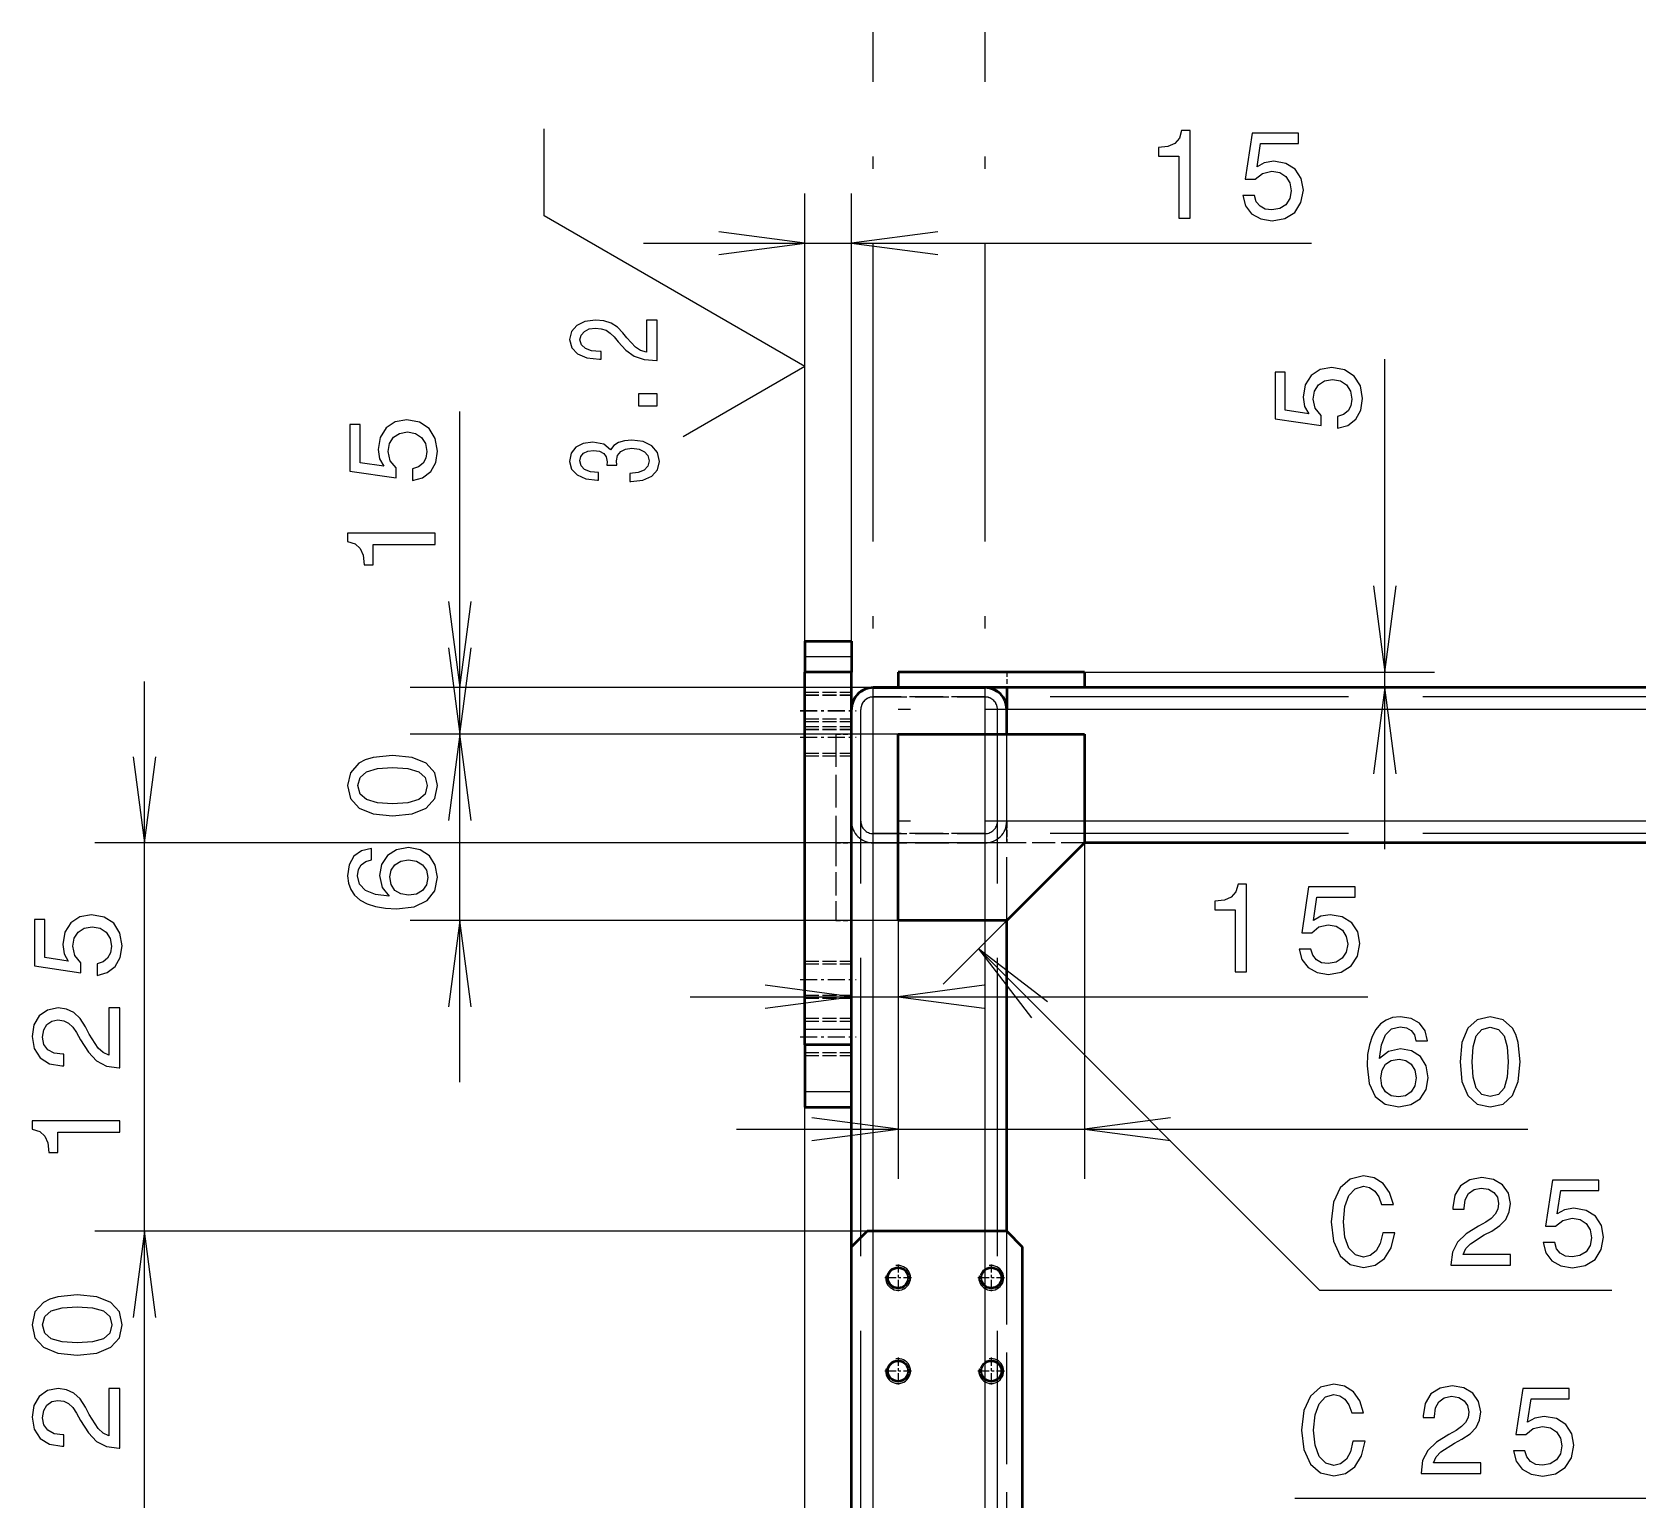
# Model space of a CAD drawing. Extents: x 0 to 1189, y 0 to 841.
# Drawn here: x 962.2 to 1026.9, y 670.5 to 729.6 of the extents above; entities that cross this region are included whole.
import ezdxf

# ---------------------------------------------------------------- set-up
doc = ezdxf.new("R2010")
doc.units = 0
doc.linetypes.add('DASHDOT', pattern=[18.5, 12, -3, 0.5, -3])
doc.linetypes.add('DASHED', pattern=[15, 12, -3])

msp = doc.modelspace()

# ---------------------------------------------------------------- linework, layer by layer
at = {"color": 7, "linetype": 'DASHDOT', "lineweight": 25}
for p, q in [((996.096, 413.094), (996.096, 729.594)), ((1000.596, 413.094), (1000.596, 729.594)), ((1049.596, 702.344), (997.096, 702.344)), ((1049.596, 697.844), (997.096, 697.844))]:
    msp.add_line(p, q, dxfattribs=at)
at = {"color": 7, "lineweight": 25}
for p, q in [((982.846, 722.206), (982.846, 725.706)), ((993.346, 453.219), (993.346, 723.105)), ((995.221, 453.219), (995.221, 723.105)), ((993.346, 716.144), (982.846, 722.206)), ((986.846, 721.105), (1013.739, 721.105)), ((1016.694, 696.719), (1016.694, 716.43)), ((993.346, 716.144), (988.446, 713.315)), ((979.457, 694.844), (979.457, 714.323)), ((979.457, 687.344), (979.457, 707.844)), ((993.346, 704.469), (995.221, 704.469)), ((966.761, 674.844), (966.761, 703.469)), ((1004.596, 703.844), (1018.694, 703.844)), ((1001.471, 703.219), (977.457, 703.219)), ((995.221, 703.219), (993.346, 703.219)), ((996.096, 681.344), (996.096, 703.219)), ((1000.596, 701.344), (1000.596, 703.219)), ((1045.221, 702.344), (1001.471, 702.344)), ((997.096, 701.344), (977.457, 701.344)), ((997.096, 701.344), (977.457, 701.344)), ((1042.096, 697.844), (1004.596, 697.844)), ((1001.471, 696.969), (964.761, 696.969)), ((1004.596, 696.969), (1004.596, 683.449)), ((997.096, 693.844), (977.457, 693.844)), ((997.096, 693.844), (997.096, 688.783)), ((997.096, 693.844), (997.096, 683.449)), ((1001.471, 693.844), (998.915, 691.288)), ((1000.596, 681.344), (1000.596, 693.844)), ((1000.329, 692.703), (1014.055, 678.977)), ((988.721, 690.783), (1016.011, 690.783)), ((995.221, 689.469), (993.346, 689.469)), ((993.346, 686.969), (995.221, 686.969)), ((990.596, 685.449), (1022.451, 685.449)), ((995.846, 681.344), (964.761, 681.344)), ((995.846, 681.344), (964.761, 681.344)), ((966.761, 666.344), (966.761, 681.344)), ((1000.596, 679.138), (1000.596, 679.801)), ((1014.055, 678.977), (1025.827, 678.977)), ((1000.596, 675.388), (1000.596, 676.051)), ((1029.631, 670.596), (1013.073, 670.596))]:
    msp.add_line(p, q, dxfattribs=at)
at = {"color": 7, "lineweight": 50}
for p, q in [((993.346, 705.094), (993.346, 704.469)), ((993.346, 705.094), (995.221, 705.094)), ((995.221, 705.094), (995.221, 704.469)), ((993.346, 704.469), (993.346, 703.844)), ((995.221, 704.469), (995.221, 703.844)), ((995.221, 703.844), (993.346, 703.844)), ((993.346, 703.219), (993.346, 703.844)), ((995.221, 703.219), (995.221, 703.844)), ((997.096, 703.844), (997.096, 703.219)), ((1004.596, 703.844), (997.096, 703.844)), ((1004.596, 703.844), (1004.596, 703.219)), ((993.346, 689.469), (993.346, 703.219)), ((995.221, 689.469), (995.221, 703.219)), ((996.096, 703.219), (1000.596, 703.219)), ((996.096, 703.219), (1000.596, 703.219)), ((997.096, 703.219), (996.096, 703.219)), ((1004.596, 703.219), (997.096, 703.219)), ((1045.221, 703.219), (1001.471, 703.219)), ((1001.471, 703.219), (1001.471, 702.344)), ((995.221, 680.719), (995.221, 702.344)), ((1001.471, 701.344), (1001.471, 702.344)), ((997.096, 701.344), (1004.596, 701.344)), ((997.096, 693.844), (997.096, 701.344)), ((1004.596, 701.344), (1004.596, 696.969)), ((1004.596, 696.969), (1001.471, 693.844)), ((1042.096, 696.969), (1004.596, 696.969)), ((1001.471, 693.844), (997.096, 693.844)), ((1001.471, 681.344), (1001.471, 693.844)), ((993.346, 688.844), (993.346, 689.469)), ((995.221, 688.844), (995.221, 689.469)), ((993.346, 688.844), (993.346, 686.969)), ((995.221, 688.844), (993.346, 688.844)), ((993.346, 686.969), (993.346, 686.344)), ((993.346, 686.344), (995.221, 686.344)), ((995.846, 681.344), (995.221, 680.719)), ((1001.471, 681.344), (995.846, 681.344)), ((1001.471, 681.344), (1002.096, 680.719)), ((995.221, 666.969), (995.221, 680.719)), ((1002.096, 680.719), (1002.096, 666.969))]:
    msp.add_line(p, q, dxfattribs=at)
at = {"color": 7, "linetype": 'DASHED', "lineweight": 25, "ltscale": 0.046875}
for p, q in [((993.346, 704.469), (995.221, 704.469)), ((995.221, 703.219), (993.346, 703.219)), ((993.346, 703.042), (995.221, 703.042)), ((993.346, 703.04), (995.221, 703.04)), ((993.346, 702.924), (995.221, 702.924)), ((993.346, 702.921), (995.221, 702.921)), ((993.346, 701.969), (995.221, 701.969)), ((993.346, 701.969), (995.221, 701.969)), ((993.346, 701.851), (995.221, 701.851)), ((993.346, 701.851), (995.221, 701.851)), ((993.346, 701.661), (995.221, 701.661)), ((993.346, 701.658), (995.221, 701.658)), ((993.346, 701.542), (995.221, 701.542)), ((993.346, 701.54), (995.221, 701.54)), ((993.346, 700.588), (995.221, 700.588)), ((993.346, 700.588), (995.221, 700.588)), ((993.346, 700.469), (995.221, 700.469)), ((993.346, 700.469), (995.221, 700.469)), ((993.346, 692.219), (995.221, 692.219)), ((993.346, 692.219), (995.221, 692.219)), ((993.346, 692.101), (995.221, 692.101)), ((993.346, 692.101), (995.221, 692.101)), ((993.346, 690.838), (995.221, 690.838)), ((993.346, 690.838), (995.221, 690.838)), ((993.346, 690.719), (995.221, 690.719)), ((993.346, 690.719), (995.221, 690.719)), ((993.346, 689.917), (995.221, 689.917)), ((993.346, 689.915), (995.221, 689.915)), ((993.346, 689.799), (995.221, 689.799)), ((993.346, 689.796), (995.221, 689.796)), ((995.221, 689.469), (993.346, 689.469)), ((993.346, 688.536), (995.221, 688.536)), ((993.346, 688.533), (995.221, 688.533)), ((993.346, 688.417), (995.221, 688.417)), ((993.346, 688.415), (995.221, 688.415)), ((993.346, 686.969), (995.221, 686.969))]:
    msp.add_line(p, q, dxfattribs=at)
at = {"color": 7, "linetype": 'DASHED', "lineweight": 25, "ltscale": 0.015625}
for p, q in [((1001.471, 703.844), (1001.471, 703.219)), ((1001.471, 703.844), (1001.471, 703.219)), ((1001.471, 703.844), (1001.471, 703.219)), ((1001.471, 703.844), (1001.471, 703.219)), ((994.596, 701.344), (995.221, 701.344)), ((994.596, 696.969), (995.221, 696.969)), ((994.596, 696.969), (995.221, 696.969)), ((994.596, 693.844), (995.221, 693.844))]:
    msp.add_line(p, q, dxfattribs=at)
at = {"color": 7, "linetype": 'DASHED', "lineweight": 25}
for p, q in [((996.096, 439.469), (996.096, 703.219)), ((996.096, 439.844), (996.096, 702.844)), ((996.096, 439.844), (996.096, 702.844)), ((1000.596, 439.469), (1000.596, 703.219)), ((1000.596, 439.844), (1000.596, 702.844)), ((1000.596, 439.844), (1000.596, 702.844)), ((1045.221, 702.844), (1001.471, 702.844)), ((995.596, 440.344), (995.596, 702.344)), ((1001.096, 440.344), (1001.096, 702.344)), ((1045.221, 702.344), (1001.471, 702.344)), ((1045.221, 702.344), (1001.471, 702.344)), ((1045.221, 702.344), (1001.471, 702.344)), ((1045.221, 697.844), (1001.471, 697.844)), ((1045.221, 697.844), (1001.471, 697.844)), ((1045.221, 697.844), (1001.471, 697.844)), ((996.096, 445.344), (996.096, 697.344)), ((996.096, 445.344), (996.096, 697.344)), ((996.096, 445.719), (996.096, 696.969)), ((996.096, 445.719), (996.096, 696.969)), ((996.096, 574.469), (996.096, 696.969)), ((996.096, 574.469), (996.096, 696.969)), ((996.096, 574.469), (996.096, 696.969)), ((996.096, 574.469), (996.096, 696.969)), ((1000.596, 445.344), (1000.596, 697.344)), ((1000.596, 445.344), (1000.596, 697.344)), ((1000.596, 445.719), (1000.596, 696.969)), ((1000.596, 445.719), (1000.596, 696.969)), ((1000.596, 574.469), (1000.596, 696.969)), ((1000.596, 574.469), (1000.596, 696.969)), ((1000.596, 574.469), (1000.596, 696.969)), ((1000.596, 574.469), (1000.596, 696.969)), ((1045.221, 697.344), (1001.471, 697.344))]:
    msp.add_line(p, q, dxfattribs=at)
at = {"color": 7, "linetype": 'DASHED', "lineweight": 25, "ltscale": 0.1125}
for p, q in [((996.096, 702.844), (1000.596, 702.844)), ((996.096, 702.844), (1000.596, 702.844)), ((1000.596, 702.844), (996.096, 702.844)), ((995.221, 697.844), (995.221, 702.344)), ((995.596, 697.844), (995.596, 702.344)), ((1001.096, 697.844), (1001.096, 702.344)), ((1001.471, 697.844), (1001.471, 702.344)), ((1000.596, 697.344), (996.096, 697.344)), ((1000.596, 697.344), (996.096, 697.344)), ((996.096, 697.344), (1000.596, 697.344)), ((1000.596, 696.969), (996.096, 696.969)), ((996.096, 696.969), (1000.596, 696.969)), ((1000.596, 696.969), (996.096, 696.969)), ((996.096, 696.969), (1000.596, 696.969))]:
    msp.add_line(p, q, dxfattribs=at)
at = {"color": 7, "linetype": 'DASHED', "lineweight": 25, "ltscale": 0.087509}
msp.add_line((1000.596, 703.219), (997.096, 703.219), dxfattribs=at)
at = {"color": 7, "linetype": 'DASHED', "lineweight": 25, "ltscale": 0.000338759}
msp.add_line((1000.61, 703.219), (1000.596, 703.219), dxfattribs=at)
at = {"color": 7, "linetype": 'DASHDOT', "lineweight": 25, "ltscale": 0.05625}
for p, q in [((993.159, 702.292), (995.409, 702.292)), ((993.159, 702.29), (995.409, 702.29)), ((993.159, 701.219), (995.409, 701.219)), ((993.159, 691.469), (995.409, 691.469)), ((993.159, 689.167), (995.409, 689.167)), ((993.159, 689.165), (995.409, 689.165))]:
    msp.add_line(p, q, dxfattribs=at)
at = {"color": 7, "linetype": 'DASHED', "lineweight": 25, "ltscale": 0.000328078}
msp.add_line((1001.471, 702.344), (1001.471, 702.357), dxfattribs=at)
at = {"color": 7, "linetype": 'DASHED', "lineweight": 25, "ltscale": 3.96729e-05}
msp.add_line((1001.471, 702.346), (1001.471, 702.344), dxfattribs=at)
at = {"color": 7, "linetype": 'DASHED', "lineweight": 25, "ltscale": 2.44141e-05}
msp.add_line((1001.471, 702.345), (1001.471, 702.344), dxfattribs=at)
at = {"color": 7, "linetype": 'DASHED', "lineweight": 25, "ltscale": 0.2125}
msp.add_line((1001.471, 693.844), (1001.471, 702.344), dxfattribs=at)
at = {"color": 7, "linetype": 'DASHED', "lineweight": 25, "ltscale": 0.109375}
msp.add_line((994.596, 701.344), (994.596, 696.969), dxfattribs=at)
at = {"color": 7, "linetype": 'DASHED', "lineweight": 25, "ltscale": 0.1875}
msp.add_line((1000.596, 693.844), (1000.596, 701.344), dxfattribs=at)
at = {"color": 7, "linetype": 'DASHED', "lineweight": 25, "ltscale": 0.0875}
msp.add_line((1001.471, 697.844), (1001.471, 701.344), dxfattribs=at)
at = {"color": 7, "linetype": 'DASHED', "lineweight": 25, "ltscale": 0.078125}
for p, q in [((1004.596, 697.844), (1001.471, 697.844)), ((994.596, 696.969), (994.596, 693.844)), ((1004.596, 696.969), (1001.471, 696.969))]:
    msp.add_line(p, q, dxfattribs=at)
at = {"color": 7, "linetype": 'DASHED', "lineweight": 25, "ltscale": 0.021875}
for p, q in [((1001.471, 697.844), (1001.471, 696.969)), ((996.096, 696.969), (995.221, 696.969)), ((1001.471, 696.969), (1000.596, 696.969))]:
    msp.add_line(p, q, dxfattribs=at)
at = {"color": 7, "linetype": 'DASHED', "lineweight": 25, "ltscale": 0.375}
for p, q in [((996.096, 666.344), (996.096, 681.344)), ((1001.471, 666.344), (1001.471, 681.344))]:
    msp.add_line(p, q, dxfattribs=at)
at = {"color": 7, "linetype": 'DASHED', "lineweight": 25, "ltscale": 0.03858}
msp.add_line((1000.596, 679.801), (1000.596, 681.344), dxfattribs=at)
at = {"color": 7, "linetype": 'DASHDOT', "lineweight": 25, "ltscale": 0.027002}
for p, q in [((997.636, 679.469), (996.556, 679.469)), ((997.096, 680.009), (997.096, 678.929)), ((1001.386, 679.469), (1000.306, 679.469)), ((1000.846, 680.009), (1000.846, 678.929)), ((997.096, 676.259), (997.096, 675.179)), ((1000.846, 676.259), (1000.846, 675.179)), ((997.636, 675.719), (996.556, 675.719)), ((1001.386, 675.719), (1000.306, 675.719))]:
    msp.add_line(p, q, dxfattribs=at)
at = {"color": 7, "linetype": 'DASHED', "lineweight": 25, "ltscale": 0.077161}
msp.add_line((1000.596, 676.051), (1000.596, 679.138), dxfattribs=at)
at = {"color": 7, "linetype": 'DASHED', "lineweight": 25, "ltscale": 0.22608}
msp.add_line((1000.596, 666.344), (1000.596, 675.388), dxfattribs=at)
at = {"color": 7, "lineweight": 25}
for points in [[(1008.394, 722.105), (1008.853, 722.105), (1008.853, 725.631), (1008.51, 725.631), (1008.419, 725.323), (1008.238, 725.116), (1007.961, 724.995), (1007.577, 724.955), (1007.577, 724.597), (1008.394, 724.597)], [(1010.97, 723.018), (1011.081, 722.605), (1011.328, 722.282), (1011.692, 722.08), (1012.156, 722.005), (1012.665, 722.095), (1013.063, 722.342), (1013.315, 722.736), (1013.411, 723.24), (1013.326, 723.709), (1013.083, 724.077), (1012.705, 724.314), (1012.216, 724.4), (1011.838, 724.34), (1011.545, 724.173), (1011.686, 725.116), (1013.22, 725.116), (1013.22, 725.53), (1011.349, 725.53), (1011.071, 723.674), (1011.475, 723.674), (1011.767, 723.911), (1012.14, 723.997), (1012.463, 723.941), (1012.71, 723.78), (1012.867, 723.533), (1012.922, 723.215), (1012.867, 722.897), (1012.705, 722.65), (1012.458, 722.494), (1012.14, 722.438), (1011.873, 722.474), (1011.666, 722.59), (1011.515, 722.771), (1011.439, 723.018)], [(987.396, 716.375), (987.396, 718.01), (986.962, 718.01), (986.962, 716.718), (986.725, 716.79), (986.529, 716.913), (986.17, 717.294), (986.019, 717.496), (985.802, 717.722), (985.55, 717.884), (985.253, 717.976), (984.915, 718.01), (984.491, 717.952), (984.158, 717.791), (983.946, 717.544), (983.871, 717.225), (983.957, 716.896), (984.194, 716.646), (984.572, 716.484), (985.071, 716.43), (985.142, 716.43), (985.142, 716.742), (985.101, 716.742), (984.758, 716.772), (984.506, 716.865), (984.345, 717.013), (984.289, 717.208), (984.34, 717.407), (984.466, 717.554), (984.663, 717.65), (984.91, 717.685), (985.142, 717.661), (985.338, 717.596), (985.51, 717.486), (985.661, 717.335), (985.823, 717.133), (986.135, 716.796), (986.468, 716.56), (986.872, 716.419), (987.381, 716.375)], [(1014.781, 713.661), (1015.195, 713.772), (1015.518, 714.019), (1015.72, 714.383), (1015.795, 714.847), (1015.704, 715.356), (1015.457, 715.754), (1015.064, 716.006), (1014.56, 716.102), (1014.091, 716.017), (1013.722, 715.775), (1013.485, 715.396), (1013.4, 714.907), (1013.46, 714.529), (1013.627, 714.236), (1012.684, 714.378), (1012.684, 715.911), (1012.27, 715.911), (1012.27, 714.04), (1014.126, 713.762), (1014.126, 714.166), (1013.889, 714.458), (1013.803, 714.831), (1013.859, 715.154), (1014.02, 715.401), (1014.267, 715.558), (1014.585, 715.613), (1014.903, 715.558), (1015.15, 715.396), (1015.306, 715.149), (1015.361, 714.831), (1015.326, 714.564), (1015.21, 714.357), (1015.029, 714.206), (1014.781, 714.13)], [(987.396, 714.56), (987.396, 715.034), (986.645, 715.034), (986.645, 714.56)], [(977.544, 711.554), (977.957, 711.665), (978.28, 711.912), (978.482, 712.275), (978.558, 712.739), (978.467, 713.248), (978.22, 713.647), (977.826, 713.899), (977.322, 713.995), (976.853, 713.909), (976.485, 713.667), (976.248, 713.289), (976.162, 712.8), (976.223, 712.421), (976.389, 712.129), (975.446, 712.27), (975.446, 713.803), (975.032, 713.803), (975.032, 711.932), (976.888, 711.655), (976.888, 712.058), (976.651, 712.351), (976.566, 712.724), (976.621, 713.047), (976.782, 713.294), (977.029, 713.45), (977.347, 713.506), (977.665, 713.45), (977.912, 713.289), (978.068, 713.042), (978.124, 712.724), (978.089, 712.457), (977.973, 712.25), (977.791, 712.099), (977.544, 712.023)], [(986.297, 711.518), (986.332, 711.518), (986.816, 711.573), (987.179, 711.734), (987.411, 711.988), (987.497, 712.324), (987.411, 712.681), (987.189, 712.948), (986.836, 713.12), (986.382, 713.181), (986.085, 713.154), (985.843, 713.079), (985.656, 712.955), (985.52, 712.791), (985.248, 713.013), (984.814, 713.092), (984.42, 713.041), (984.123, 712.893), (983.936, 712.653), (983.871, 712.324), (983.951, 712.015), (984.173, 711.779), (984.526, 711.625), (984.995, 711.573), (985.031, 711.573), (985.031, 711.878), (984.708, 711.906), (984.476, 711.995), (984.335, 712.139), (984.284, 712.341), (984.325, 712.52), (984.431, 712.65), (984.602, 712.729), (984.834, 712.76), (985.081, 712.729), (985.248, 712.646), (985.348, 712.502), (985.379, 712.307), (985.374, 712.173), (985.772, 712.173), (985.762, 712.341), (985.807, 712.557), (985.928, 712.719), (986.125, 712.815), (986.382, 712.849), (986.675, 712.811), (986.892, 712.712), (987.028, 712.554), (987.073, 712.345), (987.023, 712.129), (986.872, 711.971), (986.629, 711.871), (986.297, 711.834)], [(978.457, 708.978), (978.457, 709.437), (974.932, 709.437), (974.932, 709.094), (975.239, 709.003), (975.446, 708.822), (975.567, 708.544), (975.607, 708.161), (975.965, 708.161), (975.965, 708.978)], [(976.747, 698.06), (977.539, 698.136), (978.104, 698.373), (978.447, 698.751), (978.558, 699.276), (978.447, 699.795), (978.104, 700.173), (977.539, 700.406), (976.747, 700.486), (975.96, 700.406), (975.648, 700.31), (975.39, 700.173), (975.047, 699.795), (974.932, 699.276), (975.047, 698.751), (975.396, 698.373), (975.96, 698.136)], [(976.747, 698.545), (976.137, 698.585), (975.698, 698.711), (975.441, 698.938), (975.35, 699.276), (975.441, 699.609), (975.698, 699.836), (976.137, 699.962), (976.747, 700.002), (977.362, 699.962), (977.801, 699.836), (978.058, 699.609), (978.144, 699.276), (978.058, 698.938), (977.801, 698.711), (977.362, 698.585)], [(975.9, 696.75), (975.491, 696.654), (975.189, 696.432), (974.997, 696.089), (974.932, 695.646), (974.967, 695.348), (975.063, 695.091), (975.219, 694.864), (975.441, 694.672), (975.718, 694.521), (976.056, 694.41), (976.455, 694.339), (976.903, 694.319), (977.62, 694.4), (978.139, 694.647), (978.452, 695.046), (978.558, 695.59), (978.467, 696.079), (978.23, 696.453), (977.857, 696.695), (977.383, 696.78), (976.903, 696.695), (976.535, 696.463), (976.303, 696.105), (976.223, 695.661), (976.323, 695.182), (976.611, 694.824), (976.056, 694.899), (975.658, 695.061), (975.421, 695.308), (975.34, 695.651), (975.38, 695.903), (975.486, 696.094), (975.663, 696.221), (975.9, 696.286)], [(977.388, 696.291), (977.705, 696.236), (977.947, 696.094), (978.109, 695.868), (978.159, 695.585), (978.109, 695.288), (977.952, 695.061), (977.71, 694.914), (977.393, 694.869), (977.08, 694.919), (976.843, 695.061), (976.692, 695.293), (976.636, 695.605), (976.692, 695.878), (976.838, 696.094), (977.075, 696.236)], [(1010.666, 691.783), (1011.125, 691.783), (1011.125, 695.308), (1010.782, 695.308), (1010.691, 695.001), (1010.51, 694.794), (1010.232, 694.673), (1009.849, 694.633), (1009.849, 694.275), (1010.666, 694.275)], [(1013.242, 692.696), (1013.353, 692.282), (1013.6, 691.96), (1013.963, 691.758), (1014.427, 691.682), (1014.937, 691.773), (1015.335, 692.02), (1015.587, 692.414), (1015.683, 692.918), (1015.597, 693.387), (1015.355, 693.755), (1014.977, 693.992), (1014.488, 694.078), (1014.109, 694.017), (1013.817, 693.851), (1013.958, 694.794), (1015.491, 694.794), (1015.491, 695.208), (1013.62, 695.208), (1013.343, 693.352), (1013.746, 693.352), (1014.039, 693.589), (1014.412, 693.674), (1014.735, 693.619), (1014.982, 693.458), (1015.138, 693.21), (1015.194, 692.893), (1015.138, 692.575), (1014.977, 692.328), (1014.73, 692.172), (1014.412, 692.116), (1014.145, 692.151), (1013.938, 692.267), (1013.787, 692.449), (1013.711, 692.696)], [(964.848, 691.642), (965.261, 691.753), (965.584, 692), (965.786, 692.363), (965.861, 692.827), (965.771, 693.337), (965.524, 693.735), (965.13, 693.987), (964.626, 694.083), (964.157, 693.997), (963.789, 693.755), (963.552, 693.377), (963.466, 692.888), (963.526, 692.51), (963.693, 692.217), (962.75, 692.358), (962.75, 693.891), (962.336, 693.891), (962.336, 692.02), (964.192, 691.743), (964.192, 692.146), (963.955, 692.439), (963.869, 692.812), (963.925, 693.135), (964.086, 693.382), (964.333, 693.538), (964.651, 693.594), (964.969, 693.538), (965.216, 693.377), (965.372, 693.13), (965.428, 692.812), (965.392, 692.545), (965.276, 692.338), (965.095, 692.187), (964.848, 692.111)], [(965.761, 687.926), (965.761, 690.332), (965.327, 690.332), (965.327, 688.431), (965.09, 688.537), (964.893, 688.718), (964.535, 689.278), (964.384, 689.575), (964.167, 689.908), (963.915, 690.145), (963.617, 690.281), (963.279, 690.332), (962.856, 690.246), (962.523, 690.009), (962.311, 689.646), (962.235, 689.177), (962.321, 688.693), (962.558, 688.325), (962.936, 688.088), (963.436, 688.007), (963.506, 688.007), (963.506, 688.466), (963.466, 688.466), (963.123, 688.511), (962.871, 688.647), (962.709, 688.864), (962.654, 689.152), (962.704, 689.444), (962.83, 689.661), (963.027, 689.802), (963.274, 689.853), (963.506, 689.818), (963.703, 689.722), (963.874, 689.56), (964.026, 689.338), (964.187, 689.041), (964.5, 688.547), (964.833, 688.199), (965.236, 687.992), (965.745, 687.926)], [(1018.407, 689.006), (1018.311, 689.414), (1018.089, 689.717), (1017.747, 689.909), (1017.303, 689.974), (1017.005, 689.939), (1016.748, 689.843), (1016.521, 689.687), (1016.329, 689.465), (1016.178, 689.187), (1016.067, 688.85), (1015.997, 688.451), (1015.976, 688.002), (1016.057, 687.286), (1016.304, 686.767), (1016.703, 686.454), (1017.247, 686.348), (1017.736, 686.439), (1018.11, 686.676), (1018.352, 687.049), (1018.437, 687.523), (1018.352, 688.002), (1018.12, 688.37), (1017.762, 688.602), (1017.318, 688.683), (1016.839, 688.582), (1016.481, 688.295), (1016.556, 688.85), (1016.718, 689.248), (1016.965, 689.485), (1017.308, 689.566), (1017.56, 689.525), (1017.752, 689.419), (1017.878, 689.243), (1017.943, 689.006)], [(1019.717, 688.159), (1019.793, 687.367), (1020.03, 686.802), (1020.408, 686.459), (1020.933, 686.348), (1021.452, 686.459), (1021.831, 686.802), (1022.062, 687.367), (1022.143, 688.159), (1022.062, 688.945), (1021.967, 689.258), (1021.831, 689.515), (1021.452, 689.858), (1020.933, 689.974), (1020.408, 689.858), (1020.03, 689.51), (1019.793, 688.945)], [(1020.202, 688.159), (1020.242, 688.769), (1020.368, 689.208), (1020.595, 689.465), (1020.933, 689.556), (1021.266, 689.465), (1021.493, 689.208), (1021.619, 688.769), (1021.659, 688.159), (1021.619, 687.543), (1021.493, 687.105), (1021.266, 686.847), (1020.933, 686.762), (1020.595, 686.847), (1020.368, 687.105), (1020.242, 687.543)], [(1017.948, 687.518), (1017.893, 687.2), (1017.752, 686.958), (1017.525, 686.797), (1017.242, 686.747), (1016.945, 686.797), (1016.718, 686.953), (1016.571, 687.195), (1016.526, 687.513), (1016.576, 687.826), (1016.718, 688.063), (1016.95, 688.214), (1017.262, 688.27), (1017.535, 688.214), (1017.752, 688.068), (1017.893, 687.831)], [(965.761, 685.33), (965.761, 685.789), (962.235, 685.789), (962.235, 685.446), (962.543, 685.355), (962.75, 685.174), (962.871, 684.896), (962.911, 684.513), (963.269, 684.513), (963.269, 685.33)], [(1016.604, 681.278), (1016.503, 680.854), (1016.337, 680.552), (1016.105, 680.365), (1015.832, 680.305), (1015.505, 680.395), (1015.247, 680.668), (1015.076, 681.112), (1015.021, 681.727), (1015.076, 682.337), (1015.242, 682.786), (1015.5, 683.058), (1015.832, 683.154), (1016.075, 683.104), (1016.281, 682.962), (1016.443, 682.735), (1016.554, 682.423), (1017.033, 682.423), (1016.881, 682.902), (1016.619, 683.265), (1016.261, 683.492), (1015.832, 683.573), (1015.298, 683.447), (1014.889, 683.094), (1014.627, 682.514), (1014.536, 681.727), (1014.627, 680.94), (1014.889, 680.36), (1015.298, 680.002), (1015.832, 679.881), (1016.301, 679.977), (1016.68, 680.244), (1016.947, 680.683), (1017.088, 681.278)], [(1019.343, 679.977), (1021.748, 679.977), (1021.748, 680.411), (1019.847, 680.411), (1019.953, 680.648), (1020.134, 680.844), (1020.694, 681.202), (1020.992, 681.354), (1021.325, 681.571), (1021.562, 681.823), (1021.698, 682.12), (1021.748, 682.458), (1021.662, 682.882), (1021.425, 683.215), (1021.062, 683.426), (1020.593, 683.502), (1020.109, 683.416), (1019.741, 683.179), (1019.504, 682.801), (1019.423, 682.302), (1019.423, 682.231), (1019.882, 682.231), (1019.882, 682.272), (1019.928, 682.615), (1020.064, 682.867), (1020.281, 683.028), (1020.568, 683.083), (1020.861, 683.033), (1021.077, 682.907), (1021.219, 682.71), (1021.269, 682.463), (1021.234, 682.231), (1021.138, 682.035), (1020.977, 681.863), (1020.755, 681.712), (1020.457, 681.55), (1019.963, 681.238), (1019.615, 680.905), (1019.408, 680.501), (1019.343, 679.992)], [(1023.058, 680.89), (1023.169, 680.476), (1023.416, 680.153), (1023.78, 679.952), (1024.244, 679.876), (1024.753, 679.967), (1025.151, 680.214), (1025.403, 680.607), (1025.499, 681.112), (1025.414, 681.581), (1025.172, 681.949), (1024.793, 682.186), (1024.304, 682.272), (1023.926, 682.211), (1023.633, 682.045), (1023.775, 682.988), (1025.308, 682.988), (1025.308, 683.401), (1023.437, 683.401), (1023.159, 681.545), (1023.563, 681.545), (1023.855, 681.782), (1024.228, 681.868), (1024.551, 681.813), (1024.798, 681.651), (1024.955, 681.404), (1025.01, 681.086), (1024.955, 680.769), (1024.793, 680.522), (1024.546, 680.365), (1024.228, 680.31), (1023.961, 680.345), (1023.754, 680.461), (1023.603, 680.643), (1023.527, 680.89)], [(964.051, 676.365), (964.843, 676.441), (965.408, 676.678), (965.75, 677.056), (965.861, 677.58), (965.75, 678.1), (965.408, 678.478), (964.843, 678.71), (964.051, 678.791), (963.264, 678.71), (962.951, 678.614), (962.694, 678.478), (962.351, 678.1), (962.235, 677.58), (962.351, 677.056), (962.699, 676.678), (963.264, 676.441)], [(964.051, 676.849), (963.441, 676.889), (963.002, 677.016), (962.745, 677.242), (962.654, 677.58), (962.745, 677.913), (963.002, 678.14), (963.441, 678.266), (964.051, 678.307), (964.666, 678.266), (965.105, 678.14), (965.362, 677.913), (965.448, 677.58), (965.362, 677.242), (965.105, 677.016), (964.666, 676.889)], [(965.761, 672.614), (965.761, 675.019), (965.327, 675.019), (965.327, 673.118), (965.09, 673.224), (964.893, 673.406), (964.535, 673.965), (964.384, 674.263), (964.167, 674.596), (963.915, 674.833), (963.617, 674.969), (963.279, 675.019), (962.856, 674.934), (962.523, 674.697), (962.311, 674.334), (962.235, 673.865), (962.321, 673.38), (962.558, 673.012), (962.936, 672.775), (963.436, 672.695), (963.506, 672.695), (963.506, 673.153), (963.466, 673.153), (963.123, 673.199), (962.871, 673.335), (962.709, 673.552), (962.654, 673.839), (962.704, 674.132), (962.83, 674.349), (963.027, 674.49), (963.274, 674.54), (963.506, 674.505), (963.703, 674.409), (963.874, 674.248), (964.026, 674.026), (964.187, 673.728), (964.5, 673.234), (964.833, 672.886), (965.236, 672.679), (965.745, 672.614)], [(1015.408, 672.897), (1015.307, 672.474), (1015.141, 672.171), (1014.909, 671.984), (1014.637, 671.924), (1014.309, 672.015), (1014.052, 672.287), (1013.88, 672.731), (1013.825, 673.346), (1013.88, 673.956), (1014.047, 674.405), (1014.304, 674.678), (1014.637, 674.773), (1014.879, 674.723), (1015.086, 674.582), (1015.247, 674.355), (1015.358, 674.042), (1015.837, 674.042), (1015.686, 674.521), (1015.423, 674.884), (1015.065, 675.111), (1014.637, 675.192), (1014.102, 675.066), (1013.694, 674.713), (1013.431, 674.133), (1013.341, 673.346), (1013.431, 672.559), (1013.694, 671.979), (1014.102, 671.621), (1014.637, 671.5), (1015.106, 671.596), (1015.484, 671.863), (1015.751, 672.302), (1015.893, 672.897)], [(1018.147, 671.596), (1020.552, 671.596), (1020.552, 672.03), (1018.651, 672.03), (1018.757, 672.267), (1018.939, 672.464), (1019.498, 672.822), (1019.796, 672.973), (1020.129, 673.19), (1020.366, 673.442), (1020.502, 673.74), (1020.552, 674.077), (1020.467, 674.501), (1020.23, 674.834), (1019.867, 675.046), (1019.398, 675.121), (1018.913, 675.036), (1018.545, 674.799), (1018.308, 674.42), (1018.228, 673.921), (1018.228, 673.85), (1018.686, 673.85), (1018.686, 673.891), (1018.732, 674.234), (1018.868, 674.486), (1019.085, 674.647), (1019.372, 674.703), (1019.665, 674.652), (1019.882, 674.526), (1020.023, 674.33), (1020.073, 674.082), (1020.038, 673.85), (1019.942, 673.654), (1019.781, 673.482), (1019.559, 673.331), (1019.261, 673.17), (1018.767, 672.857), (1018.419, 672.524), (1018.212, 672.121), (1018.147, 671.611)], [(1021.863, 672.509), (1021.974, 672.095), (1022.221, 671.773), (1022.584, 671.571), (1023.048, 671.495), (1023.557, 671.586), (1023.956, 671.833), (1024.208, 672.227), (1024.304, 672.731), (1024.218, 673.2), (1023.976, 673.568), (1023.598, 673.805), (1023.108, 673.891), (1022.73, 673.83), (1022.438, 673.664), (1022.579, 674.607), (1024.112, 674.607), (1024.112, 675.021), (1022.241, 675.021), (1021.964, 673.165), (1022.367, 673.165), (1022.66, 673.402), (1023.033, 673.487), (1023.355, 673.432), (1023.603, 673.271), (1023.759, 673.023), (1023.814, 672.706), (1023.759, 672.388), (1023.598, 672.141), (1023.35, 671.984), (1023.033, 671.929), (1022.765, 671.964), (1022.559, 672.08), (1022.407, 672.262), (1022.332, 672.509)]]:
    msp.add_lwpolyline(points, close=True, dxfattribs=at)
for points in [[(989.876, 720.649), (993.346, 721.105), (989.876, 721.562)], [(998.691, 721.562), (995.221, 721.105), (998.691, 720.649)], [(1016.237, 707.314), (1016.694, 703.844), (1017.151, 707.314)], [(979, 706.689), (979.457, 703.219), (979.914, 706.689)], [(979, 704.814), (979.457, 701.344), (979.914, 704.814)], [(1017.151, 699.749), (1016.694, 703.219), (1016.237, 699.749)], [(979.914, 697.874), (979.457, 701.344), (979, 697.874)], [(966.304, 700.439), (966.761, 696.969), (967.217, 700.439)], [(979.914, 690.374), (979.457, 693.844), (979, 690.374)], [(1003.106, 690.572), (1000.329, 692.703), (1002.46, 689.926)], [(991.751, 690.326), (995.221, 690.783), (991.751, 691.24)], [(1000.566, 691.24), (997.096, 690.783), (1000.566, 690.326)], [(993.626, 684.992), (997.096, 685.449), (993.626, 685.906)], [(1008.066, 685.906), (1004.596, 685.449), (1008.066, 684.992)], [(967.217, 677.874), (966.761, 681.344), (966.304, 677.874)], [(967.217, 677.874), (966.761, 681.344), (966.304, 677.874)]]:
    msp.add_lwpolyline(points, dxfattribs=at)
at = {"color": 7, "lineweight": 50}
for centre in [(997.096, 679.469), (1000.846, 679.469), (997.096, 675.719), (1000.846, 675.719)]:
    msp.add_circle(centre, 0.415, dxfattribs=at)
for centre, start, end in [((996.096, 702.344), 90, 180.00001), ((996.096, 702.344), 90, 179.99999), ((996.096, 702.344), 89.99997, 137.08698), ((1000.596, 702.344), 0.06665, 90), ((1000.596, 702.344), 0.10654, 89.99998), ((1000.596, 702.344), 0.86012, 89.11048)]:
    msp.add_arc(centre, 0.875, start, end, dxfattribs=at)
at = {"color": 7, "linetype": 'DASHED', "lineweight": 25}
for centre, radius, start, end in [((996.096, 702.344), 0.875, 137.08687, 180.00002), ((996.096, 702.344), 0.5, 90, 180.00001), ((996.096, 702.344), 0.5, 89.99999, 180.00001), ((996.096, 702.344), 0.5, 90.00006, 179.99992), ((1000.596, 702.344), 0.5, 360, 90), ((1000.596, 702.344), 0.5, 0.00007, 89.99994), ((1000.596, 702.344), 0.5, 0, 90.00001), ((996.096, 697.844), 0.875, 180.00001, 270), ((996.096, 697.844), 0.875, 180.00001, 270), ((996.096, 697.844), 0.875, 180.00002, 269.99998), ((996.096, 697.844), 0.5, 180.00001, 270), ((996.096, 697.844), 0.5, 180.00008, 269.99994), ((996.096, 697.844), 0.5, 180.00001, 270), ((1000.596, 697.844), 0.5, 270, 360), ((1000.596, 697.844), 0.875, 270, 360), ((1000.596, 697.844), 0.875, 270.00002, 359.99998), ((1000.596, 697.844), 0.5, 270, 359.99999), ((1000.596, 697.844), 0.875, 270, 359.99999), ((1000.596, 697.844), 0.5, 270.00006, 359.99993)]:
    msp.add_arc(centre, radius, start, end, dxfattribs=at)
at = {"color": 7, "lineweight": 25}
for centre in [(997.096, 679.469), (1000.846, 679.469), (997.096, 675.719), (1000.846, 675.719)]:
    msp.add_arc(centre, 0.5, 169.99999, 100.00001, dxfattribs=at)

doc.saveas('drawing.dxf')
